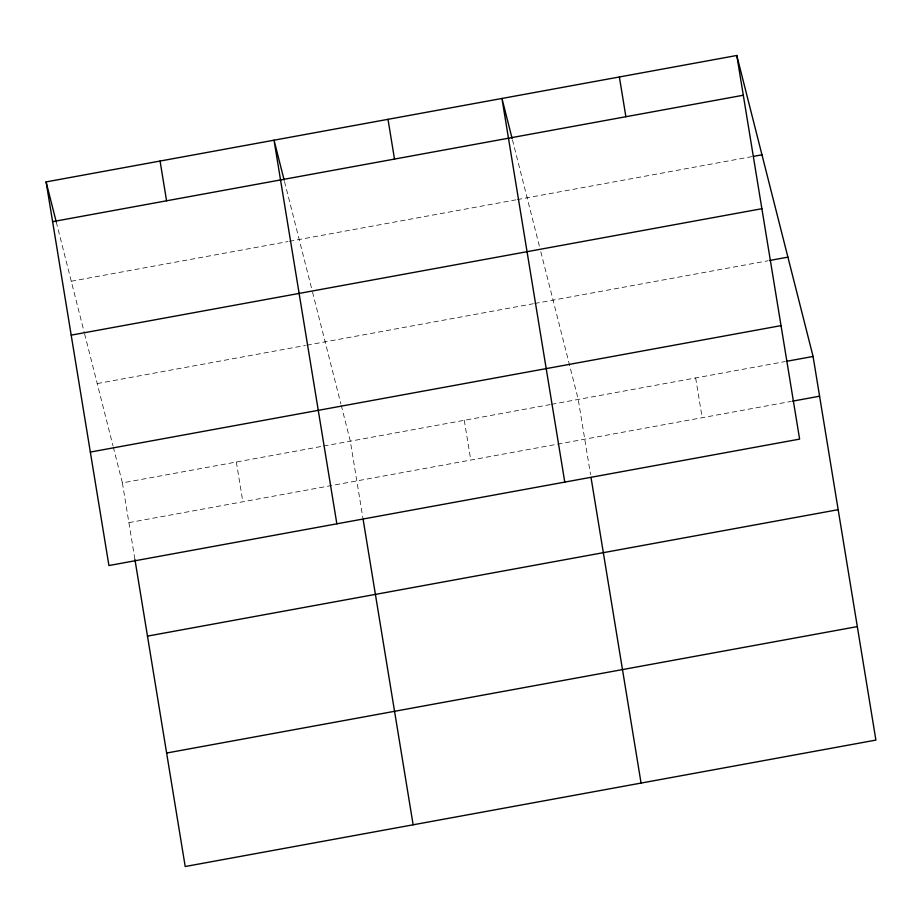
<?xml version="1.0" encoding="UTF-8"?>
<svg xmlns="http://www.w3.org/2000/svg" width="922" height="922" viewBox="0 0 922 922"><rect width="100%" height="100%" fill="white"/><g stroke="black" fill="none" stroke-linecap="round" stroke-linejoin="round"><path stroke-width="0.69" stroke-dasharray="4.61 3.46" d="M71.271 281.233L287.952 241.576M289.358 241.31L515.882 199.855M517.288 199.59L752.064 156.613M97.213 383.564L305.436 345.45M306.853 345.197L533.365 303.73M534.783 303.465L768.095 260.765M113.291 447.02L122.384 482.886L322.17 446.317M323.576 446.064L550.1 404.597M551.506 404.332L784.783 361.631M128.896 522.636L791.295 401.381M512.448 139.856L540.096 248.952M540.799 251.718L578.244 399.445L590.553 474.657M284.518 181.576L312.166 290.684M312.523 292.067L340.875 403.917M341.221 405.3L350.314 441.165L362.865 517.795M56.242 221.914L84.236 332.404M84.594 333.787L112.945 445.637M695.661 377.951L702.172 417.701M464.273 420.305L470.785 460.055M236.343 462.026L242.855 501.775M122.384 482.886L134.935 559.516"/><path stroke-width="1.38" d="M736.793 55.481L799.616 439.114L108.923 565.543L46.1 181.911L736.793 55.481L813.077 356.457L875.9 740.089L185.207 866.519L134.935 559.516M52.612 221.66L743.305 95.231M753.481 156.36L761.975 154.804M71.19 335.147L761.895 208.706M769.513 260.5L787.907 257.134M90.333 452.068L781.038 325.627M786.201 361.378L813.077 356.457M792.713 401.128L819.589 396.206M147.474 636.122L838.167 509.682M166.617 753.032L857.322 626.603M512.102 138.473L501.96 98.47L564.783 482.102M284.172 180.193L274.03 140.19L336.853 523.823M46.1 181.911L56.242 221.914M619.377 76.975L625.888 116.725M591.025 477.492L641.067 783.078M388.001 119.33L394.501 159.08M363.095 519.213L413.137 824.798M160.071 161.05L166.571 200.8"/></g></svg>
